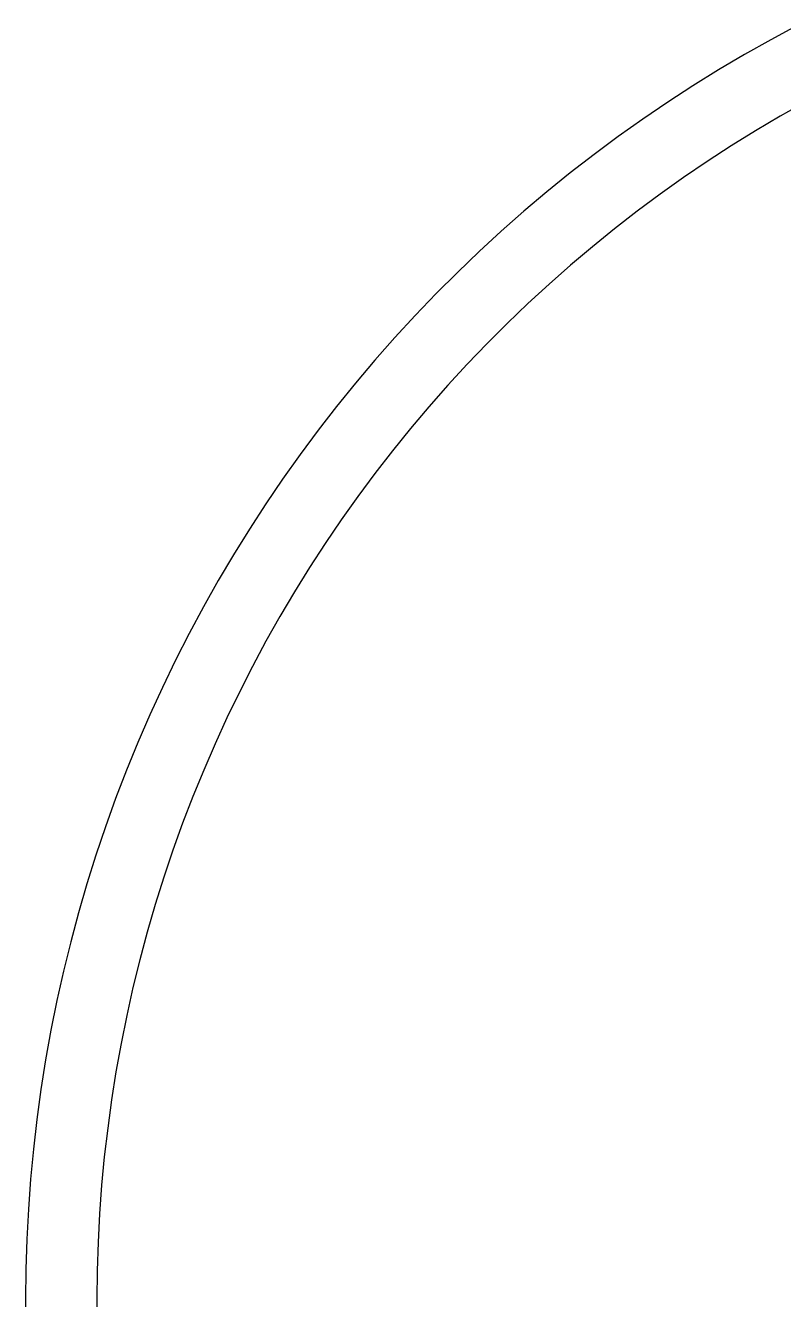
# Model space of a CAD drawing. Header units: metres. Extents: x 0.1 to 21.3, y -11.9 to -0.1.
# Drawn here: x 13.649 to 14.644, y -5.888 to -4.214 of the extents above; entities that cross this region are included whole.
import ezdxf

# ---------------------------------------------------------------- set-up
doc = ezdxf.new("R2010")
doc.units = ezdxf.units.M

msp = doc.modelspace()

# ---------------------------------------------------------------- linework, layer by layer
at = {"layer": 'GROUP2'}
for p, q in [((14.6622, -4.2141), (14.6274, -4.2328)), ((14.6274, -4.2328), (14.5929, -4.2522)), ((14.5929, -4.2522), (14.5588, -4.2724)), ((14.5588, -4.2724), (14.5252, -4.2932)), ((14.5252, -4.2932), (14.4921, -4.3148)), ((14.4921, -4.3148), (14.4593, -4.337)), ((14.6725, -4.315), (14.6398, -4.3334)), ((14.6398, -4.3334), (14.6074, -4.3526)), ((14.4593, -4.337), (14.4271, -4.3599)), ((14.4271, -4.3599), (14.3953, -4.3835)), ((14.6074, -4.3526), (14.5755, -4.3724)), ((14.3953, -4.3835), (14.3641, -4.4077)), ((14.5755, -4.3724), (14.5439, -4.3929)), ((14.5439, -4.3929), (14.5128, -4.414)), ((14.3641, -4.4077), (14.3333, -4.4326)), ((14.5128, -4.414), (14.4822, -4.4358)), ((14.3333, -4.4326), (14.3031, -4.4582)), ((14.4822, -4.4358), (14.452, -4.4582)), ((14.3031, -4.4582), (14.2735, -4.4843)), ((14.452, -4.4582), (14.4223, -4.4812)), ((14.2735, -4.4843), (14.2443, -4.5111)), ((14.4223, -4.4812), (14.3931, -4.5049)), ((14.2443, -4.5111), (14.2158, -4.5385)), ((14.3931, -4.5049), (14.3644, -4.5291)), ((14.3644, -4.5291), (14.3362, -4.554)), ((14.2158, -4.5385), (14.1878, -4.5664)), ((14.1878, -4.5664), (14.1604, -4.595)), ((14.3362, -4.554), (14.3085, -4.5794)), ((14.3085, -4.5794), (14.2814, -4.6055)), ((14.1604, -4.595), (14.1337, -4.6241)), ((14.2814, -4.6055), (14.2548, -4.632)), ((14.1337, -4.6241), (14.1075, -4.6538)), ((14.2548, -4.632), (14.2288, -4.6592)), ((14.1075, -4.6538), (14.082, -4.684)), ((14.2288, -4.6592), (14.2033, -4.6868)), ((14.082, -4.684), (14.0571, -4.7147)), ((14.2033, -4.6868), (14.1785, -4.715)), ((14.0571, -4.7147), (14.0328, -4.746)), ((14.1785, -4.715), (14.1542, -4.7438)), ((14.0328, -4.746), (14.0093, -4.7777)), ((14.1542, -4.7438), (14.1306, -4.773)), ((14.0093, -4.7777), (13.9863, -4.81)), ((14.1306, -4.773), (14.1075, -4.8027)), ((14.1075, -4.8027), (14.0851, -4.8329)), ((13.9863, -4.81), (13.9641, -4.8427)), ((14.0851, -4.8329), (14.0633, -4.8635)), ((13.9641, -4.8427), (13.9426, -4.8759)), ((14.0633, -4.8635), (14.0422, -4.8946)), ((13.9426, -4.8759), (13.9217, -4.9095)), ((14.0422, -4.8946), (14.0217, -4.9261)), ((13.9217, -4.9095), (13.9016, -4.9435)), ((14.0217, -4.9261), (14.0019, -4.9581)), ((13.9016, -4.9435), (13.8822, -4.978)), ((14.0019, -4.9581), (13.9828, -4.9904)), ((13.8822, -4.978), (13.8635, -5.0129)), ((13.9828, -4.9904), (13.9643, -5.0232)), ((13.8635, -5.0129), (13.8455, -5.0481)), ((13.9643, -5.0232), (13.9466, -5.0563)), ((13.8455, -5.0481), (13.8283, -5.0837)), ((13.9466, -5.0563), (13.9295, -5.0898)), ((13.8283, -5.0837), (13.8118, -5.1197)), ((13.9295, -5.0898), (13.9131, -5.1236)), ((13.8118, -5.1197), (13.7961, -5.156)), ((13.9131, -5.1236), (13.8975, -5.1578)), ((13.7961, -5.156), (13.7812, -5.1926)), ((13.8975, -5.1578), (13.8826, -5.1923)), ((13.7812, -5.1926), (13.767, -5.2295)), ((13.8826, -5.1923), (13.8684, -5.2271)), ((13.767, -5.2295), (13.7536, -5.2668)), ((13.8684, -5.2271), (13.8549, -5.2622)), ((13.7536, -5.2668), (13.741, -5.3043)), ((13.8549, -5.2622), (13.8421, -5.2976)), ((13.741, -5.3043), (13.7292, -5.342)), ((13.8421, -5.2976), (13.8302, -5.3332)), ((13.8302, -5.3332), (13.8189, -5.3691)), ((13.7292, -5.342), (13.7181, -5.38)), ((13.8189, -5.3691), (13.8084, -5.4052)), ((13.7181, -5.38), (13.7079, -5.4182)), ((13.8084, -5.4052), (13.7987, -5.4415)), ((13.7079, -5.4182), (13.6985, -5.4566)), ((13.7987, -5.4415), (13.7897, -5.478)), ((13.6985, -5.4566), (13.6898, -5.4952)), ((13.7897, -5.478), (13.7815, -5.5147)), ((13.6898, -5.4952), (13.682, -5.534)), ((13.7815, -5.5147), (13.7741, -5.5516)), ((13.682, -5.534), (13.675, -5.5729)), ((13.7741, -5.5516), (13.7674, -5.5886)), ((13.675, -5.5729), (13.6688, -5.612)), ((13.7674, -5.5886), (13.7616, -5.6257)), ((13.6688, -5.612), (13.6634, -5.6512)), ((13.7616, -5.6257), (13.7565, -5.6629)), ((13.6634, -5.6512), (13.6589, -5.6905)), ((13.7565, -5.6629), (13.7521, -5.7003)), ((13.6589, -5.6905), (13.6552, -5.7299)), ((13.7521, -5.7003), (13.7486, -5.7377)), ((13.6552, -5.7299), (13.6523, -5.7693)), ((13.7486, -5.7377), (13.7459, -5.7752)), ((13.6523, -5.7693), (13.6502, -5.8088)), ((13.7459, -5.7752), (13.7439, -5.8127)), ((13.6502, -5.8088), (13.649, -5.8483)), ((13.7439, -5.8127), (13.7427, -5.8503)), ((13.649, -5.8483), (13.6486, -5.8879)), ((13.7427, -5.8503), (13.7423, -5.8879)), ((13.6486, -5.8879), (13.649, -5.9274)), ((13.7423, -5.8879), (13.7427, -5.9255))]:
    msp.add_line(p, q, dxfattribs=at)

doc.saveas('drawing.dxf')
